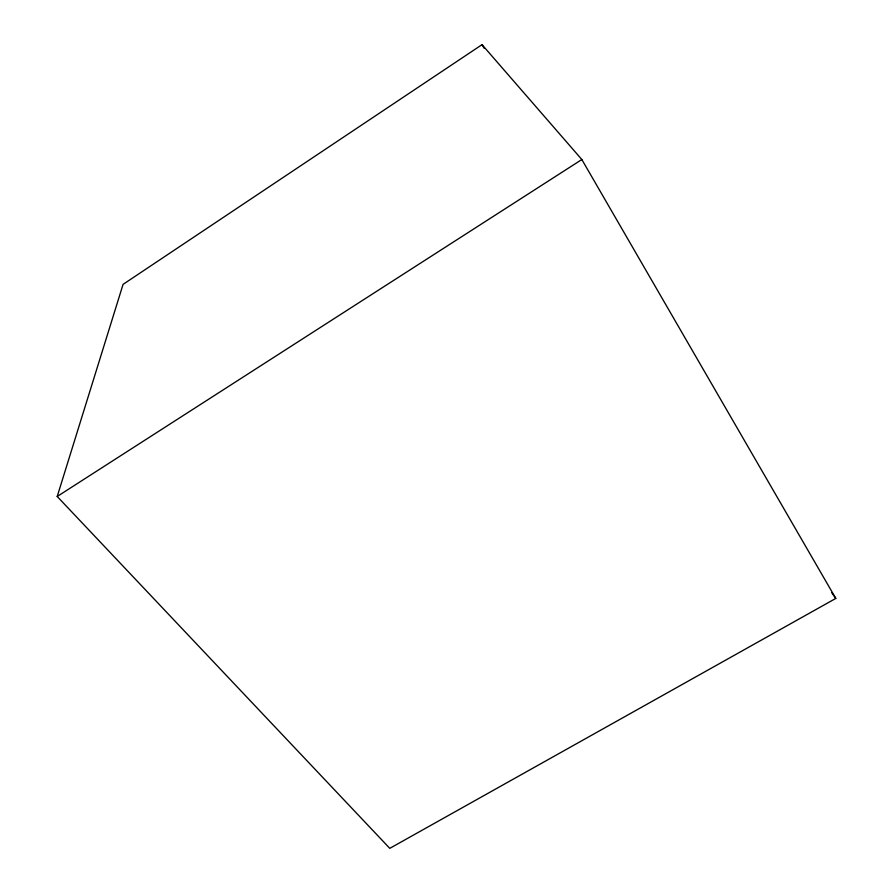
<?xml version="1.0" encoding="UTF-8"?>
<svg xmlns="http://www.w3.org/2000/svg" width="893" height="893" viewBox="0 0 893 893"><rect width="100%" height="100%" fill="white"/><g stroke="black" fill="none" stroke-linecap="round" stroke-linejoin="round"><path stroke-width="1.34" d="M57.208 496.486L123.067 284.376L482.03 44.65L581.834 159.534L835.792 598.422L389.783 848.35L57.208 496.486L581.834 159.534M831.774 592.751L835.792 598.422M482.03 44.65L484.162 48.244"/></g></svg>
